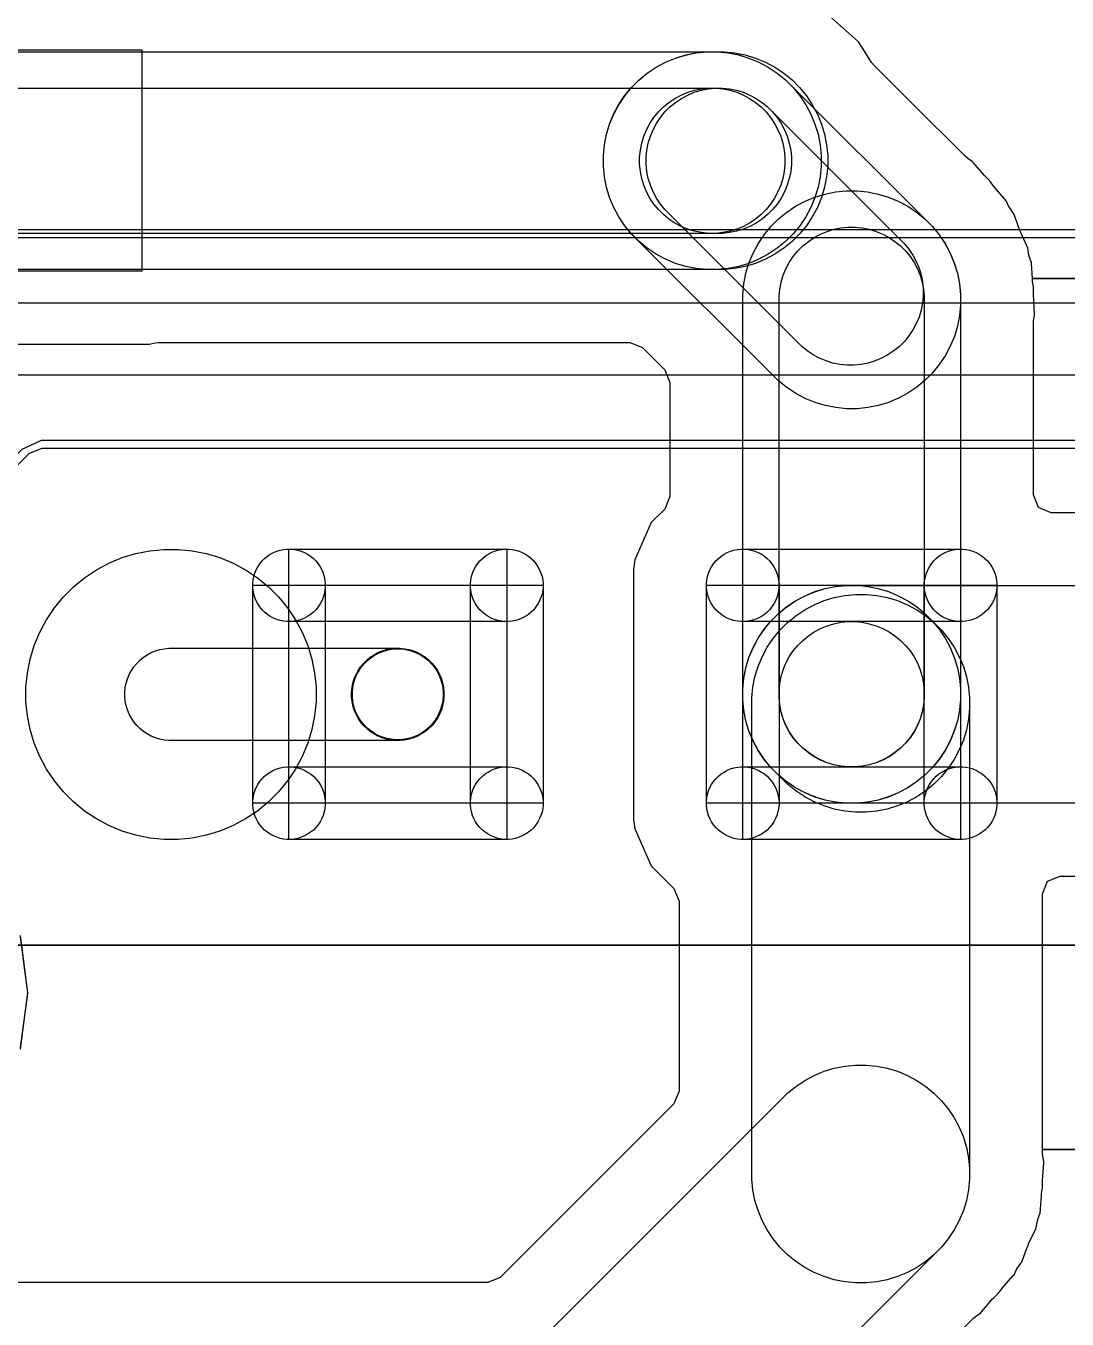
# Model space of a CAD drawing. Extents: x 125179 to 173800, y -108200 to -87800.
# Drawn here: x 146800 to 149669, y -103600 to -100037 of the extents above; entities that cross this region are included whole.
import ezdxf

# ---------------------------------------------------------------- set-up
doc = ezdxf.new("R2010")
doc.units = 0
doc.layers.add('L2D0_Cu1', color=1, linetype='CONTINUOUS')
doc.layers.add('L4D0_Cu2', color=2, linetype='CONTINUOUS')

msp = doc.modelspace()

# ---------------------------------------------------------------- linework, layer by layer
at = {"layer": 'L2D0_Cu1'}
for points in [[(149941.9, -100733.148), (149572.816, -100733.148), (149570.228, -100692.3), (149570.228, -100692.298), (149570.007, -100688.816), (149568.818, -100685.536), (149568.817, -100685.531), (149564.89, -100674.699), (149562.451, -100664.944), (149560.818, -100653.539), (149560.323, -100650.082), (149539.636, -100604.583), (149538.177, -100601.005), (149522.34, -100557.313), (149522.339, -100557.311), (149521.15, -100554.031), (149512.277, -100541.919), (149507.199, -100533.242), (149506.279, -100531.218), (149500.984, -100519.572), (149468.36, -100481.711), (149465.952, -100478.682), (149457.168, -100466.69), (149457.166, -100466.687), (149456.052, -100465.167), (149454.72, -100463.839), (149454.717, -100463.835), (149443.512, -100452.66), (149440.994, -100449.951), (149409.678, -100413.607), (149407.4, -100410.963), (149395.446, -100403.214), (149387.501, -100396.794), (149237.209, -100246.894), (149136.859, -100146.805), (149130.021, -100138.259), (149105.948, -100100.105), (149094.07, -100081.28), (148986.612, -99986.377)], [(146039.262, -100109), (148705.738, -100109), (148735.072, -100111.889), (148763.982, -100117.64), (148792.189, -100126.196), (148819.421, -100137.476), (148845.417, -100151.371), (148869.925, -100167.747), (148892.711, -100186.447), (148913.553, -100207.289), (148932.253, -100230.075), (148948.629, -100254.583), (148962.524, -100280.579), (148973.804, -100307.811), (148982.36, -100336.018), (148988.111, -100364.928), (148991, -100394.262), (148991, -100423.738), (148988.111, -100453.072), (148982.36, -100481.982), (148973.804, -100510.189), (148962.524, -100537.421), (148948.629, -100563.417), (148932.253, -100587.925), (148913.553, -100610.711), (148892.711, -100631.553), (148869.925, -100650.253), (148845.417, -100666.629), (148819.421, -100680.524), (148792.189, -100691.804), (148763.982, -100700.36), (148735.072, -100706.111), (148705.738, -100709), (146039.262, -100709)], [(146044.175, -100209), (148700.825, -100209), (148720.381, -100210.926), (148739.655, -100214.76), (148758.459, -100220.464), (148776.614, -100227.984), (148793.945, -100237.247), (148810.284, -100248.165), (148825.474, -100260.631), (148839.369, -100274.526), (148851.835, -100289.716), (148862.753, -100306.055), (148872.016, -100323.386), (148879.536, -100341.541), (148885.24, -100360.345), (148889.074, -100379.619), (148891, -100399.175), (148891, -100418.825), (148889.074, -100438.381), (148885.24, -100457.655), (148879.536, -100476.459), (148872.016, -100494.614), (148862.753, -100511.945), (148851.835, -100528.284), (148839.369, -100543.474), (148825.474, -100557.369), (148810.284, -100569.835), (148793.945, -100580.753), (148776.614, -100590.016), (148758.459, -100597.536), (148739.655, -100603.24), (148720.381, -100607.074), (148700.825, -100609), (146044.175, -100609)], [(149779.777, -101378.5), (149624.5, -101378.5), (149589.852, -101364.148), (149575.5, -101329.5), (149575.5, -100853.215), (149576.694, -100842.462), (149578.306, -100835.296), (149579.071, -100831.895), (149575.598, -100777.072), (149575.5, -100773.974), (149575.5, -100756.06), (149573.564, -100742.539), (149573.167, -100738.692), (149572.816, -100733.148), (149941.9, -100733.148)], [(144890.252, -100913.9), (147139.548, -100913.9), (147156.933, -100910.442), (147166.492, -100909.5), (148463.809, -100909.5), (148498.412, -100923.807), (148560.103, -100985.337), (148574.5, -101020.03), (148574.5, -101333.785), (148560.178, -101368.403), (148522.759, -101405.887), (148477.494, -101508.273), (148474.5, -101533.954), (148474.5, -102223.246), (148477.618, -102249.446), (148479.108, -102252.801), (148479.109, -102252.804), (148488.643, -102274.267), (148523.061, -102351.753), (148526.262, -102354.948), (148526.263, -102354.95), (148585.118, -102413.702), (148599.5, -102448.38), (148599.5, -102972.39), (148585.148, -103007.038), (148107.038, -103485.148), (148072.39, -103499.5), (135950.799, -103499.5)], [(150339.738, -102179), (149060.262, -102179), (149030.928, -102176.111), (149002.018, -102170.36), (148973.811, -102161.804), (148946.579, -102150.524), (148920.583, -102136.629), (148896.075, -102120.253), (148873.289, -102101.553), (148852.447, -102080.711), (148833.747, -102057.925), (148817.371, -102033.417), (148803.476, -102007.421), (148792.196, -101980.189), (148783.64, -101951.982), (148777.889, -101923.072), (148775, -101893.738), (148775, -101864.262), (148777.889, -101834.928), (148783.64, -101806.018), (148792.196, -101777.811), (148803.476, -101750.579), (148817.371, -101724.583), (148833.747, -101700.075), (148852.447, -101677.289), (148873.289, -101656.447), (148896.075, -101637.747), (148920.583, -101621.371), (148946.579, -101607.476), (148973.811, -101596.196), (149002.018, -101587.64), (149030.928, -101581.889), (149060.262, -101579), (150339.738, -101579)], [(166624.268, -103132.613), (149600.5, -103132.613), (149600.5, -102428.5), (149614.852, -102393.852), (149649.5, -102379.5), (149780.584, -102379.5)], [(146785.704, -102851.753), (146805.263, -102703.183), (146805.682, -102700), (146800.419, -102660.026), (146785.463, -102546.42)], [(148077.447, -103798.289), (148898.289, -102977.447), (148921.075, -102958.747), (148945.583, -102942.371), (148971.579, -102928.476), (148998.811, -102917.196), (149027.018, -102908.64), (149055.928, -102902.889), (149085.262, -102900), (149114.738, -102900), (149144.072, -102902.889), (149172.982, -102908.64), (149201.189, -102917.196), (149228.421, -102928.476), (149254.417, -102942.371), (149278.925, -102958.747), (149301.711, -102977.447), (149322.553, -102998.289), (149341.253, -103021.075), (149357.629, -103045.583), (149371.524, -103071.579), (149382.804, -103098.811), (149391.36, -103127.018), (149397.111, -103155.928), (149400, -103185.262), (149400, -103214.738), (149397.111, -103244.072), (149391.36, -103272.982), (149382.804, -103301.189), (149371.524, -103328.421), (149357.629, -103354.417), (149341.253, -103378.925), (149322.553, -103401.711), (148501.711, -104222.553)], [(148695.053, -104312.761), (149410.361, -103597.452), (149418.862, -103590.659), (149424.77, -103586.931), (149427.72, -103585.07), (149464.336, -103543.61), (149466.415, -103541.398), (149479.32, -103528.493), (149487.3, -103517.845), (149489.784, -103514.795), (149520.311, -103480.23), (149520.311, -103480.229), (149522.623, -103477.612), (149529.159, -103463.69), (149534.303, -103455.13), (149541.432, -103445.618), (149543.526, -103442.824), (149553.974, -103414.956), (149560.941, -103396.371), (149562.468, -103392.748), (149582.07, -103350.996), (149582.07, -103350.995), (149583.553, -103347.837), (149585.919, -103332.642), (149588.454, -103322.982), (149592.626, -103311.852), (149592.627, -103311.848), (149593.852, -103308.58), (149595.693, -103283.816), (149597.529, -103259.103), (149597.977, -103255.198), (149600.209, -103240.859), (149600.5, -103238.991), (149600.5, -103220.929), (149600.635, -103217.298), (149604.217, -103169.095), (149604.217, -103169.094), (149604.476, -103165.608), (149601.58, -103152.041), (149600.5, -103141.812), (149600.5, -103132.613), (166624.268, -103132.613)]]:
    msp.add_lwpolyline(points, dxfattribs=at)
for points in [[(144910, -100713.4), (144910, -100103.8), (147119.8, -100103.8), (147119.8, -100713.4)], [(149060.653, -101092.019), (149031.315, -101089.168), (149002.398, -101083.455), (148974.18, -101074.936), (148946.933, -101063.691), (148920.919, -101049.83), (148896.389, -101033.486), (148873.58, -101014.816), (148468.71, -100611.001), (148449.981, -100588.24), (148433.573, -100563.753), (148419.644, -100537.775), (148408.328, -100510.557), (148399.735, -100482.362), (148393.947, -100453.46), (148391.019, -100424.129), (148390.981, -100394.653), (148393.832, -100365.315), (148399.545, -100336.398), (148408.064, -100308.18), (148419.309, -100280.933), (148433.17, -100254.919), (148449.514, -100230.389), (148468.184, -100207.58), (148488.999, -100186.71), (148511.76, -100167.981), (148536.247, -100151.573), (148562.225, -100137.644), (148589.443, -100126.328), (148617.638, -100117.735), (148646.54, -100111.947), (148675.871, -100109.019), (148705.347, -100108.981), (148734.685, -100111.832), (148763.602, -100117.545), (148791.82, -100126.064), (148819.067, -100137.309), (148845.081, -100151.17), (148869.611, -100167.514), (148892.42, -100186.184), (149297.29, -100589.999), (149316.019, -100612.76), (149332.427, -100637.247), (149346.356, -100663.225), (149357.672, -100690.443), (149366.265, -100718.638), (149372.053, -100747.54), (149374.981, -100776.871), (149375.019, -100806.347), (149372.168, -100835.685), (149366.455, -100864.602), (149357.936, -100892.82), (149346.691, -100920.067), (149332.83, -100946.081), (149316.486, -100970.611), (149297.816, -100993.42), (149277.001, -101014.29), (149254.24, -101033.019), (149229.753, -101049.427), (149203.775, -101063.356), (149176.557, -101074.672), (149148.362, -101083.265), (149119.46, -101089.053), (149090.129, -101091.981)], [(148676.262, -100709), (148646.928, -100706.111), (148618.018, -100700.36), (148589.811, -100691.804), (148562.579, -100680.524), (148536.583, -100666.629), (148512.075, -100650.253), (148489.289, -100631.553), (148468.447, -100610.711), (148449.747, -100587.925), (148433.371, -100563.417), (148419.476, -100537.421), (148408.196, -100510.189), (148399.64, -100481.982), (148393.889, -100453.072), (148391, -100423.738), (148391, -100394.262), (148393.889, -100364.928), (148399.64, -100336.018), (148408.196, -100307.811), (148419.476, -100280.579), (148433.371, -100254.583), (148449.747, -100230.075), (148468.447, -100207.289), (148489.289, -100186.447), (148512.075, -100167.747), (148536.583, -100151.371), (148562.579, -100137.476), (148589.811, -100126.196), (148618.018, -100117.64), (148646.928, -100111.889), (148676.262, -100109), (148723.738, -100109), (148753.072, -100111.889), (148781.982, -100117.64), (148810.189, -100126.196), (148837.421, -100137.476), (148863.417, -100151.371), (148887.925, -100167.747), (148910.711, -100186.447), (148931.553, -100207.289), (148950.253, -100230.075), (148966.629, -100254.583), (148980.524, -100280.579), (148991.804, -100307.811), (149000.36, -100336.018), (149006.111, -100364.928), (149009, -100394.262), (149009, -100423.738), (149006.111, -100453.072), (149000.36, -100481.982), (148991.804, -100510.189), (148980.524, -100537.421), (148966.629, -100563.417), (148950.253, -100587.925), (148931.553, -100610.711), (148910.711, -100631.553), (148887.925, -100650.253), (148863.417, -100666.629), (148837.421, -100680.524), (148810.189, -100691.804), (148781.982, -100700.36), (148753.072, -100706.111), (148723.738, -100709)], [(148681.175, -100609), (148661.619, -100607.074), (148642.345, -100603.24), (148623.541, -100597.536), (148605.386, -100590.016), (148588.055, -100580.753), (148571.716, -100569.835), (148556.526, -100557.369), (148542.631, -100543.474), (148530.165, -100528.284), (148519.247, -100511.945), (148509.984, -100494.614), (148502.464, -100476.459), (148496.76, -100457.655), (148492.926, -100438.381), (148491, -100418.825), (148491, -100399.175), (148492.926, -100379.619), (148496.76, -100360.345), (148502.464, -100341.541), (148509.984, -100323.386), (148519.247, -100306.055), (148530.165, -100289.716), (148542.631, -100274.526), (148556.526, -100260.631), (148571.716, -100248.165), (148588.055, -100237.247), (148605.386, -100227.984), (148623.541, -100220.464), (148642.345, -100214.76), (148661.619, -100210.926), (148681.175, -100209), (148718.825, -100209), (148738.381, -100210.926), (148757.655, -100214.76), (148776.459, -100220.464), (148794.614, -100227.984), (148811.945, -100237.247), (148828.284, -100248.165), (148843.474, -100260.631), (148857.369, -100274.526), (148869.835, -100289.716), (148880.753, -100306.055), (148890.016, -100323.386), (148897.536, -100341.541), (148903.24, -100360.345), (148907.074, -100379.619), (148909, -100399.175), (148909, -100418.825), (148907.074, -100438.381), (148903.24, -100457.655), (148897.536, -100476.459), (148890.016, -100494.614), (148880.753, -100511.945), (148869.835, -100528.284), (148857.369, -100543.474), (148843.474, -100557.369), (148828.284, -100569.835), (148811.945, -100580.753), (148794.614, -100590.016), (148776.459, -100597.536), (148757.655, -100603.24), (148738.381, -100607.074), (148718.825, -100609)], [(149062.175, -100972), (149042.619, -100970.074), (149023.345, -100966.24), (149004.541, -100960.536), (148986.386, -100953.016), (148969.055, -100943.753), (148952.716, -100932.835), (148937.526, -100920.369), (148560.631, -100543.474), (148548.165, -100528.284), (148537.247, -100511.945), (148527.984, -100494.614), (148520.464, -100476.459), (148514.76, -100457.655), (148510.926, -100438.381), (148509, -100418.825), (148509, -100399.175), (148510.926, -100379.619), (148514.76, -100360.345), (148520.464, -100341.541), (148527.984, -100323.386), (148537.247, -100306.055), (148548.165, -100289.716), (148560.631, -100274.526), (148574.526, -100260.631), (148589.716, -100248.165), (148606.055, -100237.247), (148623.386, -100227.984), (148641.541, -100220.464), (148660.345, -100214.76), (148679.619, -100210.926), (148699.175, -100209), (148718.825, -100209), (148738.381, -100210.926), (148757.655, -100214.76), (148776.459, -100220.464), (148794.614, -100227.984), (148811.945, -100237.247), (148828.284, -100248.165), (148843.474, -100260.631), (149220.369, -100637.526), (149232.835, -100652.716), (149243.753, -100669.055), (149253.016, -100686.386), (149260.536, -100704.541), (149266.24, -100723.345), (149270.074, -100742.619), (149272, -100762.175), (149272, -100781.825), (149270.074, -100801.381), (149266.24, -100820.655), (149260.536, -100839.459), (149253.016, -100857.614), (149243.753, -100874.945), (149232.835, -100891.284), (149220.369, -100906.474), (149206.474, -100920.369), (149191.284, -100932.835), (149174.945, -100943.753), (149157.614, -100953.016), (149139.459, -100960.536), (149120.655, -100966.24), (149101.381, -100970.074), (149081.825, -100972)], [(149060.262, -102178.6), (149030.928, -102175.711), (149002.018, -102169.96), (148973.811, -102161.404), (148946.579, -102150.124), (148920.583, -102136.229), (148896.075, -102119.853), (148873.289, -102101.153), (148852.447, -102080.311), (148833.747, -102057.525), (148817.371, -102033.017), (148803.476, -102007.021), (148792.196, -101979.789), (148783.64, -101951.582), (148777.889, -101922.672), (148775, -101893.338), (148775, -100777.262), (148777.889, -100747.928), (148783.64, -100719.018), (148792.196, -100690.811), (148803.476, -100663.579), (148817.371, -100637.583), (148833.747, -100613.075), (148852.447, -100590.289), (148873.289, -100569.447), (148896.075, -100550.747), (148920.583, -100534.371), (148946.579, -100520.476), (148973.811, -100509.196), (149002.018, -100500.64), (149030.928, -100494.889), (149060.262, -100492), (149089.738, -100492), (149119.072, -100494.889), (149147.982, -100500.64), (149176.189, -100509.196), (149203.421, -100520.476), (149229.417, -100534.371), (149253.925, -100550.747), (149276.711, -100569.447), (149297.553, -100590.289), (149316.253, -100613.075), (149332.629, -100637.583), (149346.524, -100663.579), (149357.804, -100690.811), (149366.36, -100719.018), (149372.111, -100747.928), (149375, -100777.262), (149375, -101893.338), (149372.111, -101922.672), (149366.36, -101951.582), (149357.804, -101979.789), (149346.524, -102007.021), (149332.629, -102033.017), (149316.253, -102057.525), (149297.553, -102080.311), (149276.711, -102101.153), (149253.925, -102119.853), (149229.417, -102136.229), (149203.421, -102150.124), (149176.189, -102161.404), (149147.982, -102169.96), (149119.072, -102175.711), (149089.738, -102178.6)], [(149065.175, -102078.6), (149045.619, -102076.674), (149026.345, -102072.84), (149007.541, -102067.136), (148989.386, -102059.616), (148972.055, -102050.353), (148955.716, -102039.435), (148940.526, -102026.969), (148926.631, -102013.074), (148914.165, -101997.884), (148903.247, -101981.545), (148893.984, -101964.214), (148886.464, -101946.059), (148880.76, -101927.255), (148876.926, -101907.981), (148875, -101888.425), (148875, -100782.175), (148876.926, -100762.619), (148880.76, -100743.345), (148886.464, -100724.541), (148893.984, -100706.386), (148903.247, -100689.055), (148914.165, -100672.716), (148926.631, -100657.526), (148940.526, -100643.631), (148955.716, -100631.165), (148972.055, -100620.247), (148989.386, -100610.984), (149007.541, -100603.464), (149026.345, -100597.76), (149045.619, -100593.926), (149065.175, -100592), (149084.825, -100592), (149104.381, -100593.926), (149123.655, -100597.76), (149142.459, -100603.464), (149160.614, -100610.984), (149177.945, -100620.247), (149194.284, -100631.165), (149209.474, -100643.631), (149223.369, -100657.526), (149235.835, -100672.716), (149246.753, -100689.055), (149256.016, -100706.386), (149263.536, -100724.541), (149269.24, -100743.345), (149273.074, -100762.619), (149275, -100782.175), (149275, -101888.425), (149273.074, -101907.981), (149269.24, -101927.255), (149263.536, -101946.059), (149256.016, -101964.214), (149246.753, -101981.545), (149235.835, -101997.884), (149223.369, -102013.074), (149209.474, -102026.969), (149194.284, -102039.435), (149177.945, -102050.353), (149160.614, -102059.616), (149142.459, -102067.136), (149123.655, -102072.84), (149104.381, -102076.674), (149084.825, -102078.6)], [(147180.373, -102278.518), (147141.308, -102274.671), (147102.808, -102267.013), (147065.244, -102255.618), (147028.978, -102240.596), (146994.359, -102222.091), (146961.72, -102200.283), (146931.376, -102175.38), (146903.62, -102147.624), (146878.717, -102117.28), (146856.909, -102084.641), (146838.404, -102050.022), (146823.382, -102013.756), (146811.987, -101976.192), (146804.329, -101937.692), (146800.482, -101898.627), (146800.482, -101859.373), (146804.329, -101820.308), (146811.987, -101781.808), (146823.382, -101744.244), (146838.404, -101707.978), (146856.909, -101673.359), (146878.717, -101640.72), (146903.62, -101610.376), (146931.376, -101582.62), (146961.72, -101557.717), (146994.359, -101535.909), (147028.978, -101517.404), (147065.244, -101502.382), (147102.808, -101490.987), (147141.308, -101483.329), (147180.373, -101479.482), (147219.627, -101479.482), (147258.692, -101483.329), (147297.192, -101490.987), (147334.756, -101502.382), (147371.022, -101517.404), (147405.641, -101535.909), (147438.28, -101557.717), (147468.624, -101582.62), (147496.38, -101610.376), (147521.283, -101640.72), (147543.091, -101673.359), (147561.596, -101707.978), (147576.618, -101744.244), (147588.013, -101781.808), (147595.671, -101820.308), (147599.518, -101859.373), (147599.518, -101898.627), (147595.671, -101937.692), (147588.013, -101976.192), (147576.618, -102013.756), (147561.596, -102050.022), (147543.091, -102084.641), (147521.283, -102117.28), (147496.38, -102147.624), (147468.624, -102175.38), (147438.28, -102200.283), (147405.641, -102222.091), (147371.022, -102240.596), (147334.756, -102255.618), (147297.192, -102267.013), (147258.692, -102274.671), (147219.627, -102278.518)], [(147520.093, -101678.48), (147510.327, -101677.518), (147500.702, -101675.603), (147491.311, -101672.754), (147482.244, -101668.999), (147473.59, -101664.373), (147465.43, -101658.921), (147457.844, -101652.695), (147450.905, -101645.756), (147444.679, -101638.17), (147439.227, -101630.01), (147434.601, -101621.356), (147430.846, -101612.289), (147427.997, -101602.898), (147426.082, -101593.273), (147425.12, -101583.507), (147425.12, -101573.693), (147426.082, -101563.927), (147427.997, -101554.302), (147430.846, -101544.911), (147434.601, -101535.844), (147439.227, -101527.19), (147444.679, -101519.03), (147450.905, -101511.444), (147457.844, -101504.505), (147465.43, -101498.279), (147473.59, -101492.827), (147482.244, -101488.201), (147491.311, -101484.446), (147500.702, -101481.597), (147510.327, -101479.682), (147520.093, -101478.72), (147529.907, -101478.72), (147539.673, -101479.682), (147549.298, -101481.597), (147558.689, -101484.446), (147567.756, -101488.201), (147576.41, -101492.827), (147584.57, -101498.279), (147592.156, -101504.505), (147599.095, -101511.444), (147605.321, -101519.03), (147610.773, -101527.19), (147615.399, -101535.844), (147619.154, -101544.911), (147622.003, -101554.302), (147623.918, -101563.927), (147624.88, -101573.693), (147624.88, -101583.507), (147623.918, -101593.273), (147622.003, -101602.898), (147619.154, -101612.289), (147615.399, -101621.356), (147610.773, -101630.01), (147605.321, -101638.17), (147599.095, -101645.756), (147592.156, -101652.695), (147584.57, -101658.921), (147576.41, -101664.373), (147567.756, -101668.999), (147558.689, -101672.754), (147549.298, -101675.603), (147539.673, -101677.518), (147529.907, -101678.48)], [(147525, -101678.6), (147525, -101478.6), (148125, -101478.6), (148125, -101678.6)], [(148120.093, -101678.48), (148110.327, -101677.518), (148100.702, -101675.603), (148091.311, -101672.754), (148082.244, -101668.999), (148073.59, -101664.373), (148065.43, -101658.921), (148057.844, -101652.695), (148050.905, -101645.756), (148044.679, -101638.17), (148039.227, -101630.01), (148034.601, -101621.356), (148030.846, -101612.289), (148027.997, -101602.898), (148026.082, -101593.273), (148025.12, -101583.507), (148025.12, -101573.693), (148026.082, -101563.927), (148027.997, -101554.302), (148030.846, -101544.911), (148034.601, -101535.844), (148039.227, -101527.19), (148044.679, -101519.03), (148050.905, -101511.444), (148057.844, -101504.505), (148065.43, -101498.279), (148073.59, -101492.827), (148082.244, -101488.201), (148091.311, -101484.446), (148100.702, -101481.597), (148110.327, -101479.682), (148120.093, -101478.72), (148129.907, -101478.72), (148139.673, -101479.682), (148149.298, -101481.597), (148158.689, -101484.446), (148167.756, -101488.201), (148176.41, -101492.827), (148184.57, -101498.279), (148192.156, -101504.505), (148199.095, -101511.444), (148205.321, -101519.03), (148210.773, -101527.19), (148215.399, -101535.844), (148219.154, -101544.911), (148222.003, -101554.302), (148223.918, -101563.927), (148224.88, -101573.693), (148224.88, -101583.507), (148223.918, -101593.273), (148222.003, -101602.898), (148219.154, -101612.289), (148215.399, -101621.356), (148210.773, -101630.01), (148205.321, -101638.17), (148199.095, -101645.756), (148192.156, -101652.695), (148184.57, -101658.921), (148176.41, -101664.373), (148167.756, -101668.999), (148158.689, -101672.754), (148149.298, -101675.603), (148139.673, -101677.518), (148129.907, -101678.48)], [(148770.093, -101678.48), (148760.327, -101677.518), (148750.702, -101675.603), (148741.311, -101672.754), (148732.244, -101668.999), (148723.59, -101664.373), (148715.43, -101658.921), (148707.844, -101652.695), (148700.905, -101645.756), (148694.679, -101638.17), (148689.227, -101630.01), (148684.601, -101621.356), (148680.846, -101612.289), (148677.997, -101602.898), (148676.082, -101593.273), (148675.12, -101583.507), (148675.12, -101573.693), (148676.082, -101563.927), (148677.997, -101554.302), (148680.846, -101544.911), (148684.601, -101535.844), (148689.227, -101527.19), (148694.679, -101519.03), (148700.905, -101511.444), (148707.844, -101504.505), (148715.43, -101498.279), (148723.59, -101492.827), (148732.244, -101488.201), (148741.311, -101484.446), (148750.702, -101481.597), (148760.327, -101479.682), (148770.093, -101478.72), (148779.907, -101478.72), (148789.673, -101479.682), (148799.298, -101481.597), (148808.689, -101484.446), (148817.756, -101488.201), (148826.41, -101492.827), (148834.57, -101498.279), (148842.156, -101504.505), (148849.095, -101511.444), (148855.321, -101519.03), (148860.773, -101527.19), (148865.399, -101535.844), (148869.154, -101544.911), (148872.003, -101554.302), (148873.918, -101563.927), (148874.88, -101573.693), (148874.88, -101583.507), (148873.918, -101593.273), (148872.003, -101602.898), (148869.154, -101612.289), (148865.399, -101621.356), (148860.773, -101630.01), (148855.321, -101638.17), (148849.095, -101645.756), (148842.156, -101652.695), (148834.57, -101658.921), (148826.41, -101664.373), (148817.756, -101668.999), (148808.689, -101672.754), (148799.298, -101675.603), (148789.673, -101677.518), (148779.907, -101678.48)], [(148775, -101678.6), (148775, -101478.6), (149375, -101478.6), (149375, -101678.6)], [(149370.093, -101678.48), (149360.327, -101677.518), (149350.702, -101675.603), (149341.311, -101672.754), (149332.244, -101668.999), (149323.59, -101664.373), (149315.43, -101658.921), (149307.844, -101652.695), (149300.905, -101645.756), (149294.679, -101638.17), (149289.227, -101630.01), (149284.601, -101621.356), (149280.846, -101612.289), (149277.997, -101602.898), (149276.082, -101593.273), (149275.12, -101583.507), (149275.12, -101573.693), (149276.082, -101563.927), (149277.997, -101554.302), (149280.846, -101544.911), (149284.601, -101535.844), (149289.227, -101527.19), (149294.679, -101519.03), (149300.905, -101511.444), (149307.844, -101504.505), (149315.43, -101498.279), (149323.59, -101492.827), (149332.244, -101488.201), (149341.311, -101484.446), (149350.702, -101481.597), (149360.327, -101479.682), (149370.093, -101478.72), (149379.907, -101478.72), (149389.673, -101479.682), (149399.298, -101481.597), (149408.689, -101484.446), (149417.756, -101488.201), (149426.41, -101492.827), (149434.57, -101498.279), (149442.156, -101504.505), (149449.095, -101511.444), (149455.321, -101519.03), (149460.773, -101527.19), (149465.399, -101535.844), (149469.154, -101544.911), (149472.003, -101554.302), (149473.918, -101563.927), (149474.88, -101573.693), (149474.88, -101583.507), (149473.918, -101593.273), (149472.003, -101602.898), (149469.154, -101612.289), (149465.399, -101621.356), (149460.773, -101630.01), (149455.321, -101638.17), (149449.095, -101645.756), (149442.156, -101652.695), (149434.57, -101658.921), (149426.41, -101664.373), (149417.756, -101668.999), (149408.689, -101672.754), (149399.298, -101675.603), (149389.673, -101677.518), (149379.907, -101678.48)], [(147425, -102178.6), (147425, -101578.6), (147625, -101578.6), (147625, -102178.6)], [(147525, -102178.6), (147525, -101578.6), (148125, -101578.6), (148125, -102178.6)], [(148025, -102178.6), (148025, -101578.6), (148225, -101578.6), (148225, -102178.6)], [(148675, -102178.6), (148675, -101578.6), (148875, -101578.6), (148875, -102178.6)], [(148775, -102178.6), (148775, -101578.6), (149375, -101578.6), (149375, -102178.6)], [(149060.262, -102179), (149030.928, -102176.111), (149002.018, -102170.36), (148973.811, -102161.804), (148946.579, -102150.524), (148920.583, -102136.629), (148896.075, -102120.253), (148873.289, -102101.553), (148852.447, -102080.711), (148833.747, -102057.925), (148817.371, -102033.417), (148803.476, -102007.421), (148792.196, -101980.189), (148783.64, -101951.982), (148777.889, -101923.072), (148775, -101893.738), (148775, -101863.862), (148777.889, -101834.528), (148783.64, -101805.618), (148792.196, -101777.411), (148803.476, -101750.179), (148817.371, -101724.183), (148833.747, -101699.675), (148852.447, -101676.889), (148873.289, -101656.047), (148896.075, -101637.347), (148920.583, -101620.971), (148946.579, -101607.076), (148973.811, -101595.796), (149002.018, -101587.24), (149030.928, -101581.489), (149060.262, -101578.6), (149089.738, -101578.6), (149119.072, -101581.489), (149147.982, -101587.24), (149176.189, -101595.796), (149203.421, -101607.076), (149229.417, -101620.971), (149253.925, -101637.347), (149276.711, -101656.047), (149297.553, -101676.889), (149316.253, -101699.675), (149332.629, -101724.183), (149346.524, -101750.179), (149357.804, -101777.411), (149366.36, -101805.618), (149372.111, -101834.528), (149375, -101863.862), (149375, -101893.738), (149372.111, -101923.072), (149366.36, -101951.982), (149357.804, -101980.189), (149346.524, -102007.421), (149332.629, -102033.417), (149316.253, -102057.925), (149297.553, -102080.711), (149276.711, -102101.553), (149253.925, -102120.253), (149229.417, -102136.629), (149203.421, -102150.524), (149176.189, -102161.804), (149147.982, -102170.36), (149119.072, -102176.111), (149089.738, -102179)], [(149085.262, -102203.6), (149055.928, -102200.711), (149027.018, -102194.96), (148998.811, -102186.404), (148971.579, -102175.124), (148945.583, -102161.229), (148921.075, -102144.853), (148898.289, -102126.153), (148852.447, -102080.311), (148833.747, -102057.525), (148817.371, -102033.017), (148803.476, -102007.021), (148792.196, -101979.789), (148783.64, -101951.582), (148777.889, -101922.672), (148775, -101893.338), (148775, -101863.862), (148777.889, -101834.528), (148783.64, -101805.618), (148792.196, -101777.411), (148803.476, -101750.179), (148817.371, -101724.183), (148833.747, -101699.675), (148852.447, -101676.889), (148873.289, -101656.047), (148896.075, -101637.347), (148920.583, -101620.971), (148946.579, -101607.076), (148973.811, -101595.796), (149002.018, -101587.24), (149030.928, -101581.489), (149060.262, -101578.6), (149089.738, -101578.6), (149119.072, -101581.489), (149147.982, -101587.24), (149176.189, -101595.796), (149203.421, -101607.076), (149229.417, -101620.971), (149253.925, -101637.347), (149276.711, -101656.047), (149322.553, -101701.889), (149341.253, -101724.675), (149357.629, -101749.183), (149371.524, -101775.179), (149382.804, -101802.411), (149391.36, -101830.618), (149397.111, -101859.528), (149400, -101888.862), (149400, -101918.338), (149397.111, -101947.672), (149391.36, -101976.582), (149382.804, -102004.789), (149371.524, -102032.021), (149357.629, -102058.017), (149341.253, -102082.525), (149322.553, -102105.311), (149301.711, -102126.153), (149278.925, -102144.853), (149254.417, -102161.229), (149228.421, -102175.124), (149201.189, -102186.404), (149172.982, -102194.96), (149144.072, -102200.711), (149114.738, -102203.6)], [(149085.262, -103500), (149055.928, -103497.111), (149027.018, -103491.36), (148998.811, -103482.804), (148971.579, -103471.524), (148945.583, -103457.629), (148921.075, -103441.253), (148898.289, -103422.553), (148877.447, -103401.711), (148858.747, -103378.925), (148842.371, -103354.417), (148828.476, -103328.421), (148817.196, -103301.189), (148808.64, -103272.982), (148802.889, -103244.072), (148800, -103214.738), (148800, -101888.862), (148802.889, -101859.528), (148808.64, -101830.618), (148817.196, -101802.411), (148828.476, -101775.179), (148842.371, -101749.183), (148858.747, -101724.675), (148877.447, -101701.889), (148898.289, -101681.047), (148921.075, -101662.347), (148945.583, -101645.971), (148971.579, -101632.076), (148998.811, -101620.796), (149027.018, -101612.24), (149055.928, -101606.489), (149085.262, -101603.6), (149114.738, -101603.6), (149144.072, -101606.489), (149172.982, -101612.24), (149201.189, -101620.796), (149228.421, -101632.076), (149254.417, -101645.971), (149278.925, -101662.347), (149301.711, -101681.047), (149322.553, -101701.889), (149341.253, -101724.675), (149357.629, -101749.183), (149371.524, -101775.179), (149382.804, -101802.411), (149391.36, -101830.618), (149397.111, -101859.528), (149400, -101888.862), (149400, -103214.738), (149397.111, -103244.072), (149391.36, -103272.982), (149382.804, -103301.189), (149371.524, -103328.421), (149357.629, -103354.417), (149341.253, -103378.925), (149322.553, -103401.711), (149301.711, -103422.553), (149278.925, -103441.253), (149254.417, -103457.629), (149228.421, -103471.524), (149201.189, -103482.804), (149172.982, -103491.36), (149144.072, -103497.111), (149114.738, -103500)], [(149275, -102178.6), (149275, -101578.6), (149475, -101578.6), (149475, -102178.6)], [(149065.175, -102079), (149045.619, -102077.074), (149026.345, -102073.24), (149007.541, -102067.536), (148989.386, -102060.016), (148972.055, -102050.753), (148955.716, -102039.835), (148940.526, -102027.369), (148926.631, -102013.474), (148914.165, -101998.284), (148903.247, -101981.945), (148893.984, -101964.614), (148886.464, -101946.459), (148880.76, -101927.655), (148876.926, -101908.381), (148875, -101888.825), (148875, -101868.775), (148876.926, -101849.219), (148880.76, -101829.945), (148886.464, -101811.141), (148893.984, -101792.986), (148903.247, -101775.655), (148914.165, -101759.316), (148926.631, -101744.126), (148940.526, -101730.231), (148955.716, -101717.765), (148972.055, -101706.847), (148989.386, -101697.584), (149007.541, -101690.064), (149026.345, -101684.36), (149045.619, -101680.526), (149065.175, -101678.6), (149084.825, -101678.6), (149104.381, -101680.526), (149123.655, -101684.36), (149142.459, -101690.064), (149160.614, -101697.584), (149177.945, -101706.847), (149194.284, -101717.765), (149209.474, -101730.231), (149223.369, -101744.126), (149235.835, -101759.316), (149246.753, -101775.655), (149256.016, -101792.986), (149263.536, -101811.141), (149269.24, -101829.945), (149273.074, -101849.219), (149275, -101868.775), (149275, -101888.825), (149273.074, -101908.381), (149269.24, -101927.655), (149263.536, -101946.459), (149256.016, -101964.614), (149246.753, -101981.945), (149235.835, -101998.284), (149223.369, -102013.474), (149209.474, -102027.369), (149194.284, -102039.835), (149177.945, -102050.753), (149160.614, -102060.016), (149142.459, -102067.536), (149123.655, -102073.24), (149104.381, -102077.074), (149084.825, -102079)], [(147193.761, -102006), (147181.343, -102004.777), (147169.104, -102002.343), (147157.163, -101998.72), (147145.635, -101993.945), (147134.63, -101988.063), (147124.255, -101981.13), (147114.609, -101973.214), (147105.786, -101964.391), (147097.87, -101954.745), (147090.937, -101944.37), (147085.055, -101933.365), (147080.28, -101921.837), (147076.657, -101909.896), (147074.223, -101897.657), (147073, -101885.239), (147073, -101872.761), (147074.223, -101860.343), (147076.657, -101848.104), (147080.28, -101836.163), (147085.055, -101824.635), (147090.937, -101813.63), (147097.87, -101803.255), (147105.786, -101793.609), (147114.609, -101784.786), (147124.255, -101776.87), (147134.63, -101769.937), (147145.635, -101764.055), (147157.163, -101759.28), (147169.104, -101755.657), (147181.343, -101753.223), (147193.761, -101752), (147830.839, -101752), (147843.257, -101753.223), (147855.496, -101755.657), (147867.437, -101759.28), (147878.965, -101764.055), (147889.97, -101769.937), (147900.345, -101776.87), (147909.991, -101784.786), (147918.814, -101793.609), (147926.73, -101803.255), (147933.663, -101813.63), (147939.545, -101824.635), (147944.32, -101836.163), (147947.943, -101848.104), (147950.377, -101860.343), (147951.6, -101872.761), (147951.6, -101885.239), (147950.377, -101897.657), (147947.943, -101909.896), (147944.32, -101921.837), (147939.545, -101933.365), (147933.663, -101944.37), (147926.73, -101954.745), (147918.814, -101964.391), (147909.991, -101973.214), (147900.345, -101981.13), (147889.97, -101988.063), (147878.965, -101993.945), (147867.437, -101998.72), (147855.496, -102002.343), (147843.257, -102004.777), (147830.839, -102006)], [(147818.361, -102006), (147805.943, -102004.777), (147793.704, -102002.343), (147781.763, -101998.72), (147770.235, -101993.945), (147759.23, -101988.063), (147748.855, -101981.13), (147739.209, -101973.214), (147730.386, -101964.391), (147722.47, -101954.745), (147715.537, -101944.37), (147709.655, -101933.365), (147704.88, -101921.837), (147701.257, -101909.896), (147698.823, -101897.657), (147697.6, -101885.239), (147697.6, -101872.761), (147698.823, -101860.343), (147701.257, -101848.104), (147704.88, -101836.163), (147709.655, -101824.635), (147715.537, -101813.63), (147722.47, -101803.255), (147730.386, -101793.609), (147739.209, -101784.786), (147748.855, -101776.87), (147759.23, -101769.937), (147770.235, -101764.055), (147781.763, -101759.28), (147793.704, -101755.657), (147805.943, -101753.223), (147818.361, -101752), (147831.239, -101752), (147843.657, -101753.223), (147855.896, -101755.657), (147867.837, -101759.28), (147879.365, -101764.055), (147890.37, -101769.937), (147900.745, -101776.87), (147910.391, -101784.786), (147919.214, -101793.609), (147927.13, -101803.255), (147934.063, -101813.63), (147939.945, -101824.635), (147944.72, -101836.163), (147948.343, -101848.104), (147950.777, -101860.343), (147952, -101872.761), (147952, -101885.239), (147950.777, -101897.657), (147948.343, -101909.896), (147944.72, -101921.837), (147939.945, -101933.365), (147934.063, -101944.37), (147927.13, -101954.745), (147919.214, -101964.391), (147910.391, -101973.214), (147900.745, -101981.13), (147890.37, -101988.063), (147879.365, -101993.945), (147867.837, -101998.72), (147855.896, -102002.343), (147843.657, -102004.777), (147831.239, -102006)], [(147818.459, -102004), (147806.237, -102002.796), (147794.191, -102000.4), (147782.438, -101996.835), (147771.091, -101992.135), (147760.26, -101986.345), (147750.048, -101979.522), (147740.554, -101971.731), (147731.869, -101963.046), (147724.078, -101953.552), (147717.255, -101943.34), (147711.465, -101932.509), (147706.765, -101921.162), (147703.2, -101909.409), (147700.804, -101897.363), (147699.6, -101885.141), (147699.6, -101872.859), (147700.804, -101860.637), (147703.2, -101848.591), (147706.765, -101836.838), (147711.465, -101825.491), (147717.255, -101814.66), (147724.078, -101804.448), (147731.869, -101794.954), (147740.954, -101785.869), (147750.448, -101778.078), (147760.66, -101771.255), (147771.491, -101765.465), (147782.838, -101760.765), (147794.591, -101757.2), (147806.637, -101754.804), (147818.859, -101753.6), (147831.141, -101753.6), (147843.363, -101754.804), (147855.409, -101757.2), (147867.162, -101760.765), (147878.509, -101765.465), (147889.34, -101771.255), (147899.552, -101778.078), (147909.046, -101785.869), (147917.731, -101794.554), (147925.522, -101804.048), (147932.345, -101814.26), (147938.135, -101825.091), (147942.835, -101836.438), (147946.4, -101848.191), (147948.796, -101860.237), (147950, -101872.459), (147950, -101884.741), (147948.796, -101896.963), (147946.4, -101909.009), (147942.835, -101920.762), (147938.135, -101932.109), (147932.345, -101942.94), (147925.522, -101953.152), (147917.731, -101962.646), (147908.646, -101971.731), (147899.152, -101979.522), (147888.94, -101986.345), (147878.109, -101992.135), (147866.762, -101996.835), (147855.009, -102000.4), (147842.963, -102002.796), (147830.741, -102004)], [(147520.093, -102278.48), (147510.327, -102277.518), (147500.702, -102275.603), (147491.311, -102272.754), (147482.244, -102268.999), (147473.59, -102264.373), (147465.43, -102258.921), (147457.844, -102252.695), (147450.905, -102245.756), (147444.679, -102238.17), (147439.227, -102230.01), (147434.601, -102221.356), (147430.846, -102212.289), (147427.997, -102202.898), (147426.082, -102193.273), (147425.12, -102183.507), (147425.12, -102173.693), (147426.082, -102163.927), (147427.997, -102154.302), (147430.846, -102144.911), (147434.601, -102135.844), (147439.227, -102127.19), (147444.679, -102119.03), (147450.905, -102111.444), (147457.844, -102104.505), (147465.43, -102098.279), (147473.59, -102092.827), (147482.244, -102088.201), (147491.311, -102084.446), (147500.702, -102081.597), (147510.327, -102079.682), (147520.093, -102078.72), (147529.907, -102078.72), (147539.673, -102079.682), (147549.298, -102081.597), (147558.689, -102084.446), (147567.756, -102088.201), (147576.41, -102092.827), (147584.57, -102098.279), (147592.156, -102104.505), (147599.095, -102111.444), (147605.321, -102119.03), (147610.773, -102127.19), (147615.399, -102135.844), (147619.154, -102144.911), (147622.003, -102154.302), (147623.918, -102163.927), (147624.88, -102173.693), (147624.88, -102183.507), (147623.918, -102193.273), (147622.003, -102202.898), (147619.154, -102212.289), (147615.399, -102221.356), (147610.773, -102230.01), (147605.321, -102238.17), (147599.095, -102245.756), (147592.156, -102252.695), (147584.57, -102258.921), (147576.41, -102264.373), (147567.756, -102268.999), (147558.689, -102272.754), (147549.298, -102275.603), (147539.673, -102277.518), (147529.907, -102278.48)], [(147525, -102278.6), (147525, -102078.6), (148125, -102078.6), (148125, -102278.6)], [(148120.093, -102278.48), (148110.327, -102277.518), (148100.702, -102275.603), (148091.311, -102272.754), (148082.244, -102268.999), (148073.59, -102264.373), (148065.43, -102258.921), (148057.844, -102252.695), (148050.905, -102245.756), (148044.679, -102238.17), (148039.227, -102230.01), (148034.601, -102221.356), (148030.846, -102212.289), (148027.997, -102202.898), (148026.082, -102193.273), (148025.12, -102183.507), (148025.12, -102173.693), (148026.082, -102163.927), (148027.997, -102154.302), (148030.846, -102144.911), (148034.601, -102135.844), (148039.227, -102127.19), (148044.679, -102119.03), (148050.905, -102111.444), (148057.844, -102104.505), (148065.43, -102098.279), (148073.59, -102092.827), (148082.244, -102088.201), (148091.311, -102084.446), (148100.702, -102081.597), (148110.327, -102079.682), (148120.093, -102078.72), (148129.907, -102078.72), (148139.673, -102079.682), (148149.298, -102081.597), (148158.689, -102084.446), (148167.756, -102088.201), (148176.41, -102092.827), (148184.57, -102098.279), (148192.156, -102104.505), (148199.095, -102111.444), (148205.321, -102119.03), (148210.773, -102127.19), (148215.399, -102135.844), (148219.154, -102144.911), (148222.003, -102154.302), (148223.918, -102163.927), (148224.88, -102173.693), (148224.88, -102183.507), (148223.918, -102193.273), (148222.003, -102202.898), (148219.154, -102212.289), (148215.399, -102221.356), (148210.773, -102230.01), (148205.321, -102238.17), (148199.095, -102245.756), (148192.156, -102252.695), (148184.57, -102258.921), (148176.41, -102264.373), (148167.756, -102268.999), (148158.689, -102272.754), (148149.298, -102275.603), (148139.673, -102277.518), (148129.907, -102278.48)], [(148770.093, -102278.48), (148760.327, -102277.518), (148750.702, -102275.603), (148741.311, -102272.754), (148732.244, -102268.999), (148723.59, -102264.373), (148715.43, -102258.921), (148707.844, -102252.695), (148700.905, -102245.756), (148694.679, -102238.17), (148689.227, -102230.01), (148684.601, -102221.356), (148680.846, -102212.289), (148677.997, -102202.898), (148676.082, -102193.273), (148675.12, -102183.507), (148675.12, -102173.693), (148676.082, -102163.927), (148677.997, -102154.302), (148680.846, -102144.911), (148684.601, -102135.844), (148689.227, -102127.19), (148694.679, -102119.03), (148700.905, -102111.444), (148707.844, -102104.505), (148715.43, -102098.279), (148723.59, -102092.827), (148732.244, -102088.201), (148741.311, -102084.446), (148750.702, -102081.597), (148760.327, -102079.682), (148770.093, -102078.72), (148779.907, -102078.72), (148789.673, -102079.682), (148799.298, -102081.597), (148808.689, -102084.446), (148817.756, -102088.201), (148826.41, -102092.827), (148834.57, -102098.279), (148842.156, -102104.505), (148849.095, -102111.444), (148855.321, -102119.03), (148860.773, -102127.19), (148865.399, -102135.844), (148869.154, -102144.911), (148872.003, -102154.302), (148873.918, -102163.927), (148874.88, -102173.693), (148874.88, -102183.507), (148873.918, -102193.273), (148872.003, -102202.898), (148869.154, -102212.289), (148865.399, -102221.356), (148860.773, -102230.01), (148855.321, -102238.17), (148849.095, -102245.756), (148842.156, -102252.695), (148834.57, -102258.921), (148826.41, -102264.373), (148817.756, -102268.999), (148808.689, -102272.754), (148799.298, -102275.603), (148789.673, -102277.518), (148779.907, -102278.48)], [(148775, -102278.6), (148775, -102078.6), (149375, -102078.6), (149375, -102278.6)], [(149370.093, -102278.48), (149360.327, -102277.518), (149350.702, -102275.603), (149341.311, -102272.754), (149332.244, -102268.999), (149323.59, -102264.373), (149315.43, -102258.921), (149307.844, -102252.695), (149300.905, -102245.756), (149294.679, -102238.17), (149289.227, -102230.01), (149284.601, -102221.356), (149280.846, -102212.289), (149277.997, -102202.898), (149276.082, -102193.273), (149275.12, -102183.507), (149275.12, -102173.693), (149276.082, -102163.927), (149277.997, -102154.302), (149280.846, -102144.911), (149284.601, -102135.844), (149289.227, -102127.19), (149294.679, -102119.03), (149300.905, -102111.444), (149307.844, -102104.505), (149315.43, -102098.279), (149323.59, -102092.827), (149332.244, -102088.201), (149341.311, -102084.446), (149350.702, -102081.597), (149360.327, -102079.682), (149370.093, -102078.72), (149379.907, -102078.72), (149389.673, -102079.682), (149399.298, -102081.597), (149408.689, -102084.446), (149417.756, -102088.201), (149426.41, -102092.827), (149434.57, -102098.279), (149442.156, -102104.505), (149449.095, -102111.444), (149455.321, -102119.03), (149460.773, -102127.19), (149465.399, -102135.844), (149469.154, -102144.911), (149472.003, -102154.302), (149473.918, -102163.927), (149474.88, -102173.693), (149474.88, -102183.507), (149473.918, -102193.273), (149472.003, -102202.898), (149469.154, -102212.289), (149465.399, -102221.356), (149460.773, -102230.01), (149455.321, -102238.17), (149449.095, -102245.756), (149442.156, -102252.695), (149434.57, -102258.921), (149426.41, -102264.373), (149417.756, -102268.999), (149408.689, -102272.754), (149399.298, -102275.603), (149389.673, -102277.518), (149379.907, -102278.48)]]:
    msp.add_lwpolyline(points, close=True, dxfattribs=at)
at = {"layer": 'L4D0_Cu2'}
for points in [[(153872.869, -100599.5), (146755.626, -100599.5)], [(153862.907, -100621.7), (146749.782, -100621.7)], [(146695.087, -100800), (154604.913, -100800)], [(154604.913, -101000), (146695.087, -101000)], [(153700, -102569.999), (146766.175, -102569.999), (146764.155, -102554.653), (146764.155, -102554.652), (146763.415, -102549.033), (146705.144, -102408.355), (146697.911, -102398.928), (146615.901, -102292.052), (146612.448, -102287.552), (146512.142, -102210.584), (146480.35, -102160.681), (146478.3, -102141.959), (146478.3, -101551.106), (146498.537, -101495.505), (146503.635, -101489.941), (146789.94, -101203.635), (146843.566, -101178.629), (146851.105, -101178.3), (153835.201, -101178.3)], [(146514.852, -101510.119), (146810.119, -101214.852), (146844.767, -101200.5), (153850.5, -101200.5)], [(146785.044, -102856.762), (146805.682, -102700), (146785.044, -102543.238)], [(146766.175, -102569.999), (153700, -102569.999)]]:
    msp.add_lwpolyline(points, dxfattribs=at)
msp.add_lwpolyline([(147180.373, -102278.518), (147141.308, -102274.671), (147102.808, -102267.013), (147065.244, -102255.618), (147028.978, -102240.596), (146994.359, -102222.091), (146961.72, -102200.283), (146931.376, -102175.38), (146903.62, -102147.624), (146878.717, -102117.28), (146856.909, -102084.641), (146838.404, -102050.022), (146823.382, -102013.756), (146811.987, -101976.192), (146804.329, -101937.692), (146800.482, -101898.627), (146800.482, -101859.373), (146804.329, -101820.308), (146811.987, -101781.808), (146823.382, -101744.244), (146838.404, -101707.978), (146856.909, -101673.359), (146878.717, -101640.72), (146903.62, -101610.376), (146931.376, -101582.62), (146961.72, -101557.717), (146994.359, -101535.909), (147028.978, -101517.404), (147065.244, -101502.382), (147102.808, -101490.987), (147141.308, -101483.329), (147180.373, -101479.482), (147219.627, -101479.482), (147258.692, -101483.329), (147297.192, -101490.987), (147334.756, -101502.382), (147371.022, -101517.404), (147405.641, -101535.909), (147438.28, -101557.717), (147468.624, -101582.62), (147496.38, -101610.376), (147521.283, -101640.72), (147543.091, -101673.359), (147561.596, -101707.978), (147576.618, -101744.244), (147588.013, -101781.808), (147595.671, -101820.308), (147599.518, -101859.373), (147599.518, -101898.627), (147595.671, -101937.692), (147588.013, -101976.192), (147576.618, -102013.756), (147561.596, -102050.022), (147543.091, -102084.641), (147521.283, -102117.28), (147496.38, -102147.624), (147468.624, -102175.38), (147438.28, -102200.283), (147405.641, -102222.091), (147371.022, -102240.596), (147334.756, -102255.618), (147297.192, -102267.013), (147258.692, -102274.671), (147219.627, -102278.518)], close=True, dxfattribs=at)

doc.saveas('drawing.dxf')
